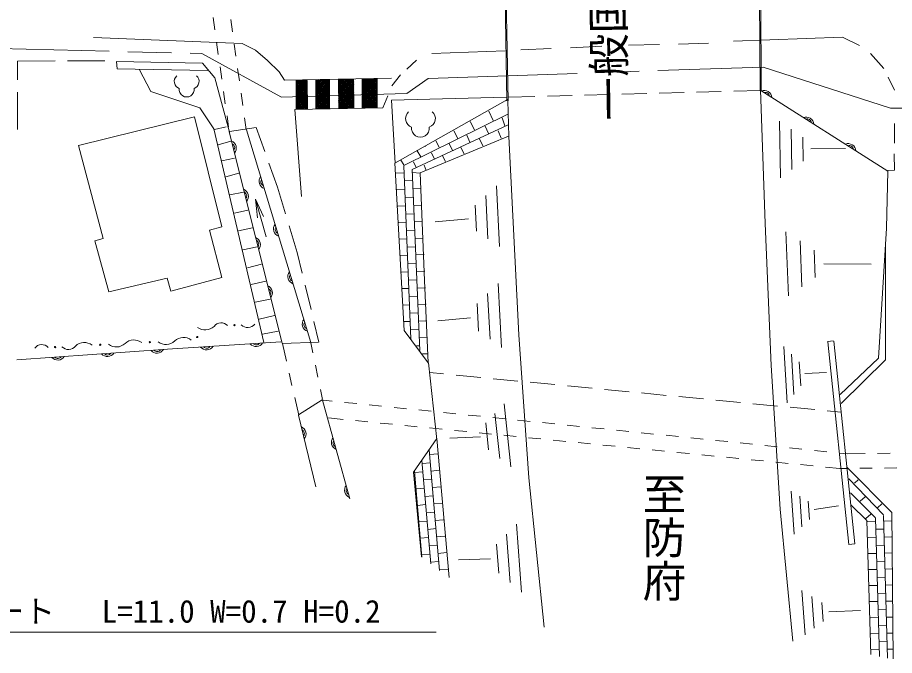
# Model space of a CAD drawing. Units: millimetres, scale not verified. Extents: x 40000 to 680000, y 20000 to 380000.
# Drawn here: x 391186 to 461748, y 230766 to 282100 of the extents above; entities that cross this region are included whole.
import ezdxf
from ezdxf.enums import TextEntityAlignment as Align

# ---------------------------------------------------------------- set-up
doc = ezdxf.new("R2010")
doc.units = ezdxf.units.MM
doc.header["$LTSCALE"] = 1000
doc.linetypes.add('CHAIN', pattern=[18.5, 12, -1.5, 3.5, -1.5])
for name, color, linetype, lineweight in [('M-BGD', 7, 'Continuous', 13), ('M-BGD-HTXT', 7, 'Continuous', 13), ('M-BMK', 2, 'CHAIN', 13), ('M-STR-HTXT', 7, 'Continuous', 13)]:
    doc.layers.add(name, color=color, linetype=linetype, lineweight=lineweight)
doc.styles.add('@ＭＳ ゴシック', font='')
doc.styles.add('ＭＳ ゴシック', font='')
doc.styles.get('@ＭＳ ゴシック').set_extended_font_data('@MS Gothic')
doc.styles.get('ＭＳ ゴシック').set_extended_font_data('MS Gothic')

# ---------------------------------------------------------------- blocks, each defined once
blk = doc.blocks.new('園庭')
at = {"color": 7, "linetype": 'Continuous', "lineweight": 13}
for centre, start, end in [((-0.4, 0.4), 131.41945, 251.14243), ((0.4, 0.4), 288.85757, 48.58055), ((0, -0.25), 172.14016, 7.85984)]:
    blk.add_arc(centre, 0.6, start, end, dxfattribs=at)

msp = doc.modelspace()

# ---------------------------------------------------------------- linework, layer by layer
at = {"layer": 'M-BGD'}
for p, q in [((450933, 276248), (450841, 290781)), ((451033, 276249), (450941, 290782)), ((430299, 289842), (430562, 275396)), ((430399, 289844), (430662, 275397)), ((406921, 282100), (407061, 281110)), ((408485, 280961), (408347, 281951)), ((397308, 280483), (409249, 280001)), ((457563, 280531), (448784, 280205)), ((458930, 279847), (457563, 280531)), ((407201, 280120), (407341, 279129)), ((408760, 278980), (408623, 279970)), ((409249, 280001), (410323, 279488)), ((410323, 279488), (411300, 278633)), ((431696, 279509), (434115, 279604)), ((435692, 279675), (438206, 279797)), ((440355, 279870), (442845, 279943)), ((446782, 280042), (444373, 279961)), ((424512, 279201), (430416, 279414)), ((460894, 278002), (459820, 279207)), ((391187, 277093), (391188, 278601)), ((394204, 278611), (391188, 278601)), ((398219, 278623), (395204, 278614)), ((406068, 278423), (399160, 278552)), ((399160, 278552), (399193, 277966)), ((407057, 277251), (406068, 278423)), ((407482, 278139), (407622, 277149)), ((411300, 278633), (412228, 277730)), ((423288, 278666), (422506, 277933)), ((399193, 277966), (406496, 277841)), ((400970, 277936), (401918, 276142)), ((409035, 276999), (408898, 277989)), ((412228, 277730), (412667, 277071)), ((422002, 277478), (421302, 276599)), ((408253, 272883), (407057, 277251)), ((412667, 277071), (421286, 277233)), ((414498, 277045), (413594, 277043)), ((413594, 277043), (413601, 274745)), ((413594, 277020), (413616, 277043)), ((413594, 276879), (413758, 277043)), ((414501, 276063), (413594, 276970)), ((414502, 275921), (413594, 276828)), ((413595, 276738), (413900, 277044)), ((413595, 276597), (414042, 277044)), ((414502, 275779), (413595, 276687)), ((413596, 276315), (414326, 277045)), ((413596, 276174), (414468, 277045)), ((413596, 276456), (414184, 277044)), ((413597, 276033), (414498, 276935)), ((413597, 275892), (414499, 276794)), ((413598, 275751), (414499, 276653)), ((414501, 276205), (413663, 277043)), ((414500, 276347), (413804, 277043)), ((414500, 276489), (413945, 277044)), ((414499, 276631), (414086, 277044)), ((414499, 276773), (414227, 277045)), ((414498, 276914), (414368, 277045)), ((414505, 274748), (414498, 277045)), ((416278, 277103), (415185, 277100)), ((415185, 277100), (415192, 274767)), ((416281, 275948), (415185, 277044)), ((415186, 276836), (415450, 277101)), ((415186, 276696), (415592, 277101)), ((415186, 276977), (415308, 277100)), ((416282, 275806), (415186, 276902)), ((416282, 275665), (415186, 276760)), ((415187, 276555), (415734, 277102)), ((415187, 276414), (415876, 277102)), ((416283, 275523), (415187, 276619)), ((415188, 276273), (416018, 277103)), ((415188, 276132), (416160, 277103)), ((415189, 275991), (416278, 277080)), ((415189, 275850), (416278, 276939)), ((415190, 275709), (416279, 276798)), ((415190, 275568), (416279, 276657)), ((416281, 276090), (415271, 277100)), ((416280, 276232), (415412, 277101)), ((416280, 276374), (415553, 277101)), ((416279, 276516), (415694, 277102)), ((416279, 276658), (415835, 277102)), ((416279, 276799), (415976, 277102)), ((416278, 276941), (416117, 277103)), ((416278, 277083), (416258, 277103)), ((416285, 274770), (416278, 277103)), ((418231, 277154), (417008, 277143)), ((417008, 277143), (417030, 274796)), ((417008, 277103), (417049, 277143)), ((418244, 275793), (417009, 277028)), ((417010, 276962), (417192, 277144)), ((418245, 275651), (417010, 276885)), ((417011, 276822), (417334, 277146)), ((417012, 276682), (417477, 277147)), ((418246, 275508), (417012, 276742)), ((417014, 276542), (417620, 277148)), ((417015, 276402), (417763, 277150)), ((417016, 276262), (417905, 277151)), ((417018, 276122), (418048, 277152)), ((417019, 275982), (418191, 277154)), ((417020, 275842), (418232, 277053)), ((417021, 275701), (418233, 276913)), ((417023, 275561), (418234, 276773)), ((417024, 275421), (418236, 276633)), ((418242, 275936), (417036, 277143)), ((418241, 276079), (417176, 277144)), ((418240, 276222), (417316, 277145)), ((418238, 276364), (417456, 277147)), ((418237, 276507), (417596, 277148)), ((418236, 276650), (417736, 277149)), ((418234, 276793), (417876, 277151)), ((418233, 276935), (418016, 277152)), ((418232, 277078), (418156, 277153)), ((418253, 274807), (418231, 277154)), ((420114, 277176), (418913, 277174)), ((418913, 277009), (419079, 277175)), ((418913, 277174), (418916, 274834)), ((418913, 277150), (418938, 277174)), ((420115, 275963), (418913, 277165)), ((420115, 275822), (418913, 277024)), ((418914, 276020), (420070, 277176)), ((418914, 276868), (419221, 277175)), ((418914, 276726), (419362, 277175)), ((418914, 276585), (419504, 277175)), ((418914, 276444), (419645, 277175)), ((418914, 276303), (419787, 277175)), ((418914, 276161), (419929, 277175)), ((420116, 275680), (418914, 276882)), ((420116, 275538), (418914, 276741)), ((418915, 275879), (420114, 277078)), ((418915, 275737), (420114, 276937)), ((418915, 275596), (420114, 276796)), ((418915, 275455), (420115, 276655)), ((420115, 276105), (419045, 277175)), ((420115, 276246), (419187, 277175)), ((420115, 276388), (419328, 277175)), ((420115, 276529), (419469, 277175)), ((420115, 276671), (419610, 277175)), ((420114, 276812), (419752, 277175)), ((420114, 276954), (419893, 277175)), ((420114, 277096), (420034, 277176)), ((420117, 274836), (420114, 277176)), ((461741, 276266), (461252, 277308)), ((391186, 273093), (391187, 276093)), ((401918, 276142), (405849, 274823)), ((407762, 276159), (407902, 275169)), ((409310, 275018), (409173, 276008)), ((414502, 275638), (413595, 276545)), ((414503, 275496), (413596, 276403)), ((414503, 275354), (413596, 276261)), ((414504, 275212), (413597, 276119)), ((414504, 275070), (413597, 275977)), ((413598, 275610), (414500, 276512)), ((413599, 275469), (414500, 276371)), ((413599, 275328), (414501, 276230)), ((413600, 275187), (414501, 276089)), ((413600, 275046), (414501, 275948)), ((416283, 275381), (415187, 276477)), ((416283, 275239), (415188, 276335)), ((416284, 275097), (415188, 276193)), ((416284, 274955), (415188, 276051)), ((416285, 274813), (415189, 275909)), ((415190, 275427), (416279, 276516)), ((415191, 275286), (416280, 276375)), ((415191, 275145), (416280, 276234)), ((415192, 275004), (416281, 276093)), ((415192, 274863), (416281, 275952)), ((418248, 275365), (417013, 276600)), ((418249, 275222), (417014, 276457)), ((418250, 275080), (417016, 276314)), ((418252, 274937), (417017, 276171)), ((418240, 274807), (417018, 276029)), ((417025, 275281), (418237, 276493)), ((417027, 275141), (418238, 276353)), ((417028, 275001), (418240, 276212)), ((417029, 274861), (418241, 276072)), ((417106, 274796), (418242, 275932)), ((420116, 275397), (418914, 276599)), ((420116, 275255), (418914, 276457)), ((420116, 275114), (418914, 276316)), ((420116, 274972), (418914, 276174)), ((420112, 274836), (418914, 276033)), ((418915, 275314), (420115, 276513)), ((418915, 275172), (420115, 276372)), ((418915, 275031), (420115, 276231)), ((418916, 274890), (420115, 276089)), ((419002, 274834), (420115, 275948)), ((439817, 275925), (441816, 275978)), ((442816, 276005), (444815, 276059)), ((445815, 276085), (447814, 276139)), ((448813, 276165), (450942, 276222)), ((451340, 265532), (450980, 276280)), ((461221, 269749), (450997, 276220)), ((414505, 274928), (413598, 275835)), ((414505, 274786), (413598, 275694)), ((414403, 274748), (413598, 275552)), ((414262, 274747), (413599, 275410)), ((414121, 274747), (413599, 275268)), ((413600, 274905), (414502, 275807)), ((413601, 274764), (414502, 275666)), ((413723, 274745), (414503, 275525)), ((413865, 274746), (414503, 275384)), ((414007, 274746), (414504, 275243)), ((416187, 274770), (415189, 275767)), ((416046, 274769), (415190, 275625)), ((415905, 274769), (415190, 275484)), ((415764, 274769), (415191, 275342)), ((415623, 274768), (415191, 275200)), ((415238, 274767), (416282, 275811)), ((415380, 274767), (416282, 275670)), ((415521, 274768), (416283, 275529)), ((415663, 274768), (416283, 275388)), ((415805, 274769), (416283, 275247)), ((418100, 274806), (417020, 275886)), ((417960, 274804), (417021, 275743)), ((417820, 274803), (417022, 275600)), ((417680, 274802), (417024, 275458)), ((417539, 274800), (417025, 275315)), ((417249, 274798), (418244, 275792)), ((417392, 274799), (418245, 275652)), ((417535, 274800), (418246, 275512)), ((417677, 274802), (418247, 275372)), ((417820, 274803), (418249, 275232)), ((419970, 274835), (418915, 275891)), ((419829, 274835), (418915, 275750)), ((419688, 274835), (418915, 275608)), ((419546, 274835), (418915, 275466)), ((419405, 274835), (418915, 275325)), ((419143, 274834), (420116, 275807)), ((419285, 274835), (420116, 275666)), ((419426, 274835), (420116, 275524)), ((419568, 274835), (420116, 275383)), ((419709, 274835), (420116, 275242)), ((420993, 275801), (420569, 274841)), ((421274, 275443), (430524, 275683)), ((421559, 270389), (421274, 275443)), ((430612, 275501), (421550, 270394)), ((430481, 275427), (430493, 275398)), ((430629, 275427), (430716, 272530)), ((430690, 275681), (432819, 275738)), ((433819, 275765), (435818, 275818)), ((436818, 275845), (438817, 275898)), ((405849, 274823), (406972, 273139)), ((420569, 274841), (413505, 274694)), ((413505, 274694), (414022, 267708)), ((413980, 274746), (413600, 275126)), ((413839, 274746), (413600, 274984)), ((413698, 274745), (413601, 274842)), ((413601, 274745), (414505, 274748)), ((414149, 274747), (414504, 275102)), ((414291, 274747), (414505, 274961)), ((414433, 274748), (414505, 274820)), ((415482, 274768), (415192, 275058)), ((415341, 274767), (415192, 274916)), ((415200, 274767), (415192, 274774)), ((415192, 274767), (416285, 274770)), ((415947, 274769), (416284, 275106)), ((416089, 274770), (416284, 274965)), ((416231, 274770), (416285, 274824)), ((417399, 274799), (417026, 275172)), ((417259, 274798), (417028, 275029)), ((417119, 274797), (417029, 274887)), ((417030, 274796), (418253, 274807)), ((417963, 274804), (418250, 275092)), ((418106, 274806), (418251, 274951)), ((418248, 274807), (418253, 274811)), ((419264, 274835), (418915, 275183)), ((419123, 274834), (418915, 275042)), ((418981, 274834), (418916, 274900)), ((418916, 274834), (420117, 274836)), ((419851, 274835), (420116, 275100)), ((419993, 274835), (420116, 274959)), ((429116, 274578), (429463, 273808)), ((396086, 271811), (405424, 274118)), ((405424, 274118), (407622, 265255)), ((408042, 274179), (408170, 273277)), ((409577, 273094), (409448, 274027)), ((422261, 270198), (430643, 274337)), ((430179, 274025), (430396, 273395)), ((406972, 273139), (411001, 255960)), ((407045, 273087), (407979, 273315)), ((408250, 272920), (410377, 273246)), ((411072, 271325), (410386, 273246)), ((422944, 269878), (430676, 273469)), ((427597, 273732), (427955, 273059)), ((428823, 273363), (429072, 272766)), ((452572, 269210), (452495, 273748)), ((453492, 269875), (453437, 273116)), ((461745, 273563), (461745, 271984)), ((412468, 255884), (408220, 272913)), ((409612, 273060), (414776, 255957)), ((423595, 269595), (430686, 272565)), ((426284, 272972), (426620, 272364)), ((427336, 272625), (427586, 272071)), ((429854, 272994), (430114, 272386)), ((430716, 272530), (431515, 256562)), ((454412, 270540), (454380, 272484)), ((398063, 264327), (396086, 271811)), ((407328, 271860), (408337, 272153)), ((424010, 271732), (424000, 271756)), ((424851, 272180), (425112, 271659)), ((425925, 271952), (426175, 271410)), ((428356, 272332), (428617, 271779)), ((423343, 271366), (423647, 270889)), ((424504, 271214), (424743, 270715)), ((425394, 270965), (425622, 270509)), ((426848, 271637), (427119, 271138)), ((455017, 271523), (457810, 271572)), ((461741, 269814), (461712, 271145)), ((407631, 270569), (408641, 270797)), ((412093, 268462), (411408, 270383)), ((421550, 270394), (422301, 256923)), ((422019, 270617), (422279, 270248)), ((423039, 270498), (423256, 270042)), ((407935, 269278), (408988, 269571)), ((422290, 269611), (421638, 269584)), ((422840, 256253), (422267, 270170)), ((423545, 255317), (422945, 269878)), ((423574, 269585), (422954, 269639)), ((423937, 260927), (423595, 269595)), ((423896, 270227), (424059, 269804)), ((461107, 265159), (461205, 269749)), ((461224, 269787), (461745, 269819)), ((422982, 268974), (422317, 268947)), ((412748, 266304), (412093, 268462)), ((422345, 268282), (421711, 268256)), ((423674, 268337), (423009, 268310)), ((429725, 268557), (429956, 263673)), ((408272, 267824), (409378, 268052)), ((410326, 267494), (411205, 264442)), ((410341, 267485), (410971, 266101)), ((410341, 267485), (410488, 265972)), ((423037, 267645), (422372, 267618)), ((428868, 267781), (429033, 264292)), ((422399, 266953), (421785, 266928)), ((423729, 267008), (423064, 266980)), ((428011, 267005), (428110, 264912)), ((408641, 266359), (409726, 266598)), ((423091, 266316), (422427, 266288)), ((413693, 263189), (413038, 265347)), ((422454, 265624), (421858, 265599)), ((423783, 265679), (423119, 265651)), ((427467, 265906), (424798, 265671)), ((451835, 254105), (451340, 265532)), ((407622, 265255), (406633, 264999)), ((406633, 264999), (407622, 261190)), ((408966, 264927), (410084, 265187)), ((423146, 264987), (422482, 264959)), ((453213, 259713), (453020, 264865)), ((460475, 254698), (461107, 265159)), ((397404, 264132), (398063, 264327)), ((398527, 260030), (397404, 264132)), ((422509, 264295), (421932, 264271)), ((423838, 264349), (423174, 264322)), ((454290, 260441), (454153, 264122)), ((461034, 264011), (461020, 254567)), ((409324, 263407), (410464, 263646)), ((423201, 263657), (422536, 263630)), ((455368, 261169), (455285, 263378)), ((414095, 261529), (413693, 263189)), ((422564, 262965), (422006, 262942)), ((423893, 263020), (423228, 262993)), ((409682, 261964), (410811, 262246)), ((423256, 262328), (422591, 262301)), ((456063, 262268), (459869, 262242)), ((403227, 261117), (398527, 260023)), ((403520, 260091), (403227, 261117)), ((407622, 261190), (403520, 260091)), ((422618, 261636), (422079, 261614)), ((423948, 261691), (423283, 261664)), ((409975, 260619), (411158, 260879)), ((414802, 258614), (414331, 260557)), ((423310, 260999), (422646, 260972)), ((424230, 254311), (423937, 260927)), ((429852, 260701), (430121, 255548)), ((422673, 260307), (422153, 260286)), ((424002, 260362), (423338, 260334)), ((429012, 259891), (429205, 256210)), ((410312, 259197), (411516, 259436)), ((422728, 258978), (422226, 258957)), ((423365, 259670), (422701, 259642)), ((424057, 259033), (423393, 259005)), ((428173, 259081), (428289, 256872)), ((423420, 258341), (422755, 258313)), ((410626, 257841), (411863, 258112)), ((415441, 255983), (415038, 257642)), ((422783, 257649), (422300, 257629)), ((424112, 257703), (423447, 257676)), ((427646, 257927), (425013, 257704)), ((410908, 256625), (412156, 256853)), ((422301, 256923), (424230, 254311)), ((423475, 257011), (422810, 256984)), ((422838, 256320), (422792, 256318)), ((424167, 256374), (423502, 256347)), ((431515, 256562), (432321, 245063)), ((403245, 255402), (412380, 256008)), ((412480, 255860), (415410, 255969)), ((412825, 254445), (412503, 255857)), ((414781, 255934), (414949, 255117)), ((423530, 255682), (423278, 255672)), ((453122, 251093), (452852, 255631)), ((456369, 256023), (456851, 256075)), ((458072, 239694), (456374, 256015)), ((458569, 239746), (456871, 256067)), ((391123, 254560), (403245, 255402)), ((424222, 255045), (423763, 255026)), ((453664, 251774), (453472, 255015)), ((415152, 254137), (415354, 253158)), ((424926, 248136), (424242, 254322)), ((452549, 242551), (451835, 254105)), ((454206, 252455), (454091, 254400)), ((457372, 251779), (460475, 254698)), ((461020, 254567), (457455, 251035)), ((413269, 252495), (413047, 253470)), ((424365, 253528), (425473, 253422)), ((426468, 253326), (428459, 253135)), ((454536, 253450), (456279, 253549)), ((429454, 253039), (431445, 252847)), ((432441, 252752), (434431, 252560)), ((415556, 252178), (415725, 251361)), ((435427, 252464), (437418, 252273)), ((438413, 252177), (440404, 251985)), ((413812, 250109), (413491, 251520)), ((413796, 250119), (415699, 251349)), ((415735, 251319), (417933, 243372)), ((416506, 251234), (415790, 251308)), ((441399, 251890), (443390, 251698)), ((444386, 251602), (446376, 251411)), ((447372, 251315), (449363, 251123)), ((418496, 251031), (417501, 251132)), ((420485, 250827), (419490, 250929)), ((422475, 250623), (421480, 250725)), ((424464, 250419), (423470, 250521)), ((430335, 251016), (430873, 245940)), ((450358, 251028), (452349, 250836)), ((453344, 250740), (455335, 250549)), ((415186, 244324), (413794, 250110)), ((416214, 249875), (417380, 249760)), ((426454, 250215), (425459, 250317)), ((428444, 250011), (427449, 250113)), ((430433, 249807), (429438, 249909)), ((429596, 250250), (429981, 246624)), ((456330, 250453), (457438, 250346)), ((418375, 249662), (419370, 249564)), ((420365, 249466), (421360, 249367)), ((422355, 249269), (423351, 249171)), ((428857, 249484), (429088, 247308)), ((432423, 249604), (431428, 249706)), ((434412, 249400), (433418, 249502)), ((436402, 249196), (435407, 249298)), ((438391, 248992), (437397, 249094)), ((424346, 249073), (425341, 248974)), ((426336, 248876), (427331, 248778)), ((428326, 248680), (429322, 248582)), ((430317, 248483), (431312, 248385)), ((440381, 248788), (439386, 248890)), ((442371, 248584), (441376, 248686)), ((444360, 248381), (443365, 248482)), ((424931, 248218), (423043, 245505)), ((425912, 237043), (424931, 248218)), ((428429, 248368), (425981, 248245)), ((432307, 248287), (433302, 248189)), ((434297, 248090), (435293, 247992)), ((436288, 247894), (437283, 247796)), ((438278, 247698), (439273, 247599)), ((446350, 248177), (445355, 248279)), ((448339, 247973), (447345, 248075)), ((450329, 247769), (449334, 247871)), ((425147, 237594), (424318, 247300)), ((424996, 246990), (424349, 246935)), ((440268, 247501), (441264, 247403)), ((442259, 247305), (443254, 247206)), ((444249, 247108), (445244, 247010)), ((452319, 247565), (451324, 247667)), ((454308, 247361), (453313, 247463)), ((456298, 247157), (455303, 247259)), ((458008, 246982), (457293, 247056)), ((459395, 247009), (458008, 246982)), ((461395, 247047), (460395, 247028)), ((424433, 238138), (423723, 246442)), ((424405, 246272), (423743, 246215)), ((446239, 246912), (447235, 246813)), ((448230, 246715), (449225, 246617)), ((450220, 246519), (451215, 246421)), ((452210, 246322), (453206, 246224)), ((423719, 238682), (423129, 245584)), ((425116, 245665), (424462, 245609)), ((454201, 246126), (455196, 246028)), ((456191, 245929), (457357, 245814)), ((457357, 245814), (457952, 245820)), ((461539, 242274), (457928, 245910)), ((458952, 245829), (459952, 245837)), ((460952, 245846), (461952, 245855)), ((423043, 245505), (423689, 238712)), ((423799, 245553), (423137, 245496)), ((424519, 244947), (423856, 244890)), ((432321, 245063), (433566, 233051)), ((458090, 244990), (460878, 242073)), ((458544, 244632), (458834, 244892)), ((423193, 244833), (423130, 244828)), ((423913, 244227), (423250, 244171)), ((425236, 244340), (424575, 244284)), ((423307, 243508), (423251, 243503)), ((424632, 243621), (423969, 243564)), ((453671, 240524), (453440, 243985)), ((454289, 241117), (454124, 243589)), ((460213, 241848), (458198, 243850)), ((459000, 243170), (459391, 243539)), ((424026, 242902), (423363, 242845)), ((425351, 243015), (424689, 242958)), ((454907, 241710), (454808, 243194)), ((455291, 242518), (457244, 242815)), ((458243, 242881), (459537, 241614)), ((460391, 242657), (460734, 242970)), ((423420, 242182), (423372, 242178)), ((424745, 242296), (424083, 242239)), ((453570, 231922), (452549, 242551)), ((459842, 242131), (459446, 241794)), ((461637, 230506), (461539, 242274)), ((424139, 241576), (423476, 241520)), ((425465, 241689), (424802, 241633)), ((431324, 241331), (431747, 235871)), ((459537, 241614), (459843, 230831)), ((459586, 241542), (460231, 241561)), ((460224, 241809), (460544, 230686)), ((460863, 242026), (461193, 230557)), ((460876, 241580), (461509, 241598)), ((423533, 240857), (423493, 240853)), ((424859, 240970), (424196, 240913)), ((460250, 240916), (460894, 240935)), ((424252, 240251), (423590, 240194)), ((425578, 240364), (424915, 240307)), ((430523, 240527), (430825, 236626)), ((459623, 240253), (460268, 240272)), ((460913, 240290), (461522, 240308)), ((423646, 239531), (423614, 239529)), ((424972, 239645), (424309, 239588)), ((429722, 239722), (429904, 237382)), ((458076, 239693), (458571, 239738)), ((460287, 239627), (460931, 239645)), ((424366, 238925), (423703, 238869)), ((425691, 239039), (425028, 238982)), ((429239, 238535), (426656, 238461)), ((459661, 238963), (460305, 238982)), ((460950, 239001), (461536, 239017)), ((425085, 238319), (424422, 238263)), ((460324, 238337), (460969, 238356)), ((425804, 237713), (425142, 237656)), ((459698, 237674), (460342, 237693)), ((460987, 237711), (461549, 237727)), ((459735, 236385), (460380, 236403)), ((460361, 237048), (461006, 237066)), ((461024, 236422), (461563, 236437)), ((454565, 232426), (454296, 236002)), ((460398, 235758), (461043, 235777)), ((455294, 232964), (455102, 235519)), ((456024, 233503), (455908, 235035)), ((459772, 235095), (460417, 235114)), ((461061, 235132), (461577, 235147)), ((456478, 234287), (459006, 234378)), ((460435, 234469), (461080, 234488)), ((459809, 233806), (460454, 233824)), ((461098, 233843), (461590, 233857)), ((460472, 233180), (461117, 233198)), ((459846, 232516), (460491, 232535)), ((461136, 232553), (461604, 232567)), ((460509, 231890), (461154, 231909)), ((459883, 231227), (460528, 231245)), ((461173, 231264), (461617, 231277))]:
    msp.add_line(p, q, dxfattribs=at)
for centre, radius, start, end in [((451261, 275609), 625, 4.53909, 110.7993), ((451361, 275768), 312, 4.53909, 110.7993), ((454641, 273470), 625, 4.53909, 110.7993), ((454741, 273628), 312, 4.53909, 110.7993), ((408165, 271585), 625, 320.87715, 67.13735), ((408347, 271630), 312, 320.87715, 67.13735), ((458021, 271331), 625, 4.53909, 110.7993), ((458121, 271489), 312, 4.53909, 110.7993), ((411252, 268925), 625, 143.67039, 249.9306), ((411073, 268870), 312, 143.67039, 249.9306), ((409133, 267704), 625, 320.87715, 67.13735), ((409315, 267749), 312, 320.87715, 67.13735), ((412408, 265095), 625, 143.67039, 249.9306), ((412229, 265041), 312, 143.67039, 249.9306), ((410101, 263823), 625, 320.87715, 67.13735), ((410283, 263868), 312, 320.87715, 67.13735), ((413564, 261266), 625, 143.67039, 249.9306), ((413385, 261212), 312, 143.67039, 249.9306), ((411070, 259942), 625, 320.87715, 67.13735), ((411252, 259987), 312, 320.87715, 67.13735), ((414721, 257437), 625, 143.67039, 249.9306), ((414541, 257383), 312, 143.67039, 249.9306), ((406290, 257970), 1014, 232.21773, 314.44191), ((407573, 256805), 724, 44.22022, 142.43942), ((408638, 257342), 50, 0, 180), ((408638, 257342), 50, 180, 0), ((409703, 257878), 724, 224.22022, 322.43942), ((400547, 255144), 1014, 51.8181, 134.04228), ((404541, 255348), 1014, 51.8181, 134.04228), ((405649, 256392), 50, 0, 180), ((405649, 256392), 50, 180, 0), ((393139, 255055), 724, 43.82059, 142.03978), ((394208, 255584), 50, 0, 180), ((394208, 255584), 50, 180, 0), ((395276, 256113), 724, 223.82059, 322.03978), ((396552, 254939), 1014, 51.8181, 134.04228), ((397844, 255770), 50, 0, 180), ((397844, 255770), 50, 180, 0), ((399137, 256601), 1014, 231.8181, 314.04228), ((401839, 255975), 50, 0, 180), ((401839, 255975), 50, 180, 0), ((403132, 256806), 1014, 231.8181, 314.04228), ((406393, 255987), 625, 220.66703, 326.92724), ((406405, 255800), 312, 220.66703, 326.92724), ((410384, 256252), 625, 220.66703, 326.92724), ((410396, 256065), 312, 220.66703, 326.92724), ((394420, 255165), 625, 220.84479, 327.10499), ((394433, 254978), 312, 220.84479, 327.10499), ((398410, 255442), 625, 220.84479, 327.10499), ((398423, 255255), 312, 220.84479, 327.10499), ((402401, 255719), 625, 220.84479, 327.10499), ((402414, 255532), 312, 220.84479, 327.10499), ((413775, 248588), 625, 320.39306, 66.65326), ((413957, 248632), 312, 320.39306, 66.65326), ((417062, 247927), 625, 142.3259, 248.5861), ((416881, 247877), 312, 142.3259, 248.5861), ((418128, 244072), 625, 142.3259, 248.5861), ((417947, 244022), 312, 142.3259, 248.5861)]:
    msp.add_arc(centre, radius, start, end, dxfattribs=at)
at = {"layer": 'M-BMK'}
for p, q in [((368078, 280128), (406026, 279208)), ((406026, 279208), (412374, 275716)), ((424215, 277200), (451179, 278115)), ((451179, 278115), (461433, 274819)), ((422513, 275991), (424215, 277200)), ((412395, 275702), (422494, 275986)), ((461448, 274815), (470284, 274830))]:
    msp.add_line(p, q, dxfattribs=at)
at = {"layer": 'M-STR-HTXT'}
msp.add_line((377680, 232630), (424869, 232630), dxfattribs=at)

# ---------------------------------------------------------------- block references
at = {"layer": 'M-BGD', "rotation": 0.08929}
for p, xscale, yscale in [((404796, 276558), 1000, 1000), ((423607, 273490), 1200, 1200)]:
    msp.add_blockref('園庭', p, dxfattribs=dict(at, xscale=xscale, yscale=yscale))

# ---------------------------------------------------------------- texts
at = {"layer": 'M-BGD-HTXT'}
for s, rotation, style, p in [('一般国道2号', 90.785, 'ＭＳ ゴシック', (440894, 273835)), ('至防府', 270, '@ＭＳ ゴシック', (441141, 245530))]:
    msp.add_text(s, height=2566, rotation=rotation, dxfattribs=dict(at, style=style)).set_placement(p, align=Align.BOTTOM_LEFT)
at = {"layer": 'M-STR-HTXT', "style": 'ＭＳ ゴシック'}
msp.add_text('カルバート\u3000 L=11.0 W=0.7 H=0.2', height=1833, dxfattribs=at).set_placement((381708, 232857), align=Align.BOTTOM_LEFT)

doc.saveas('drawing.dxf')
